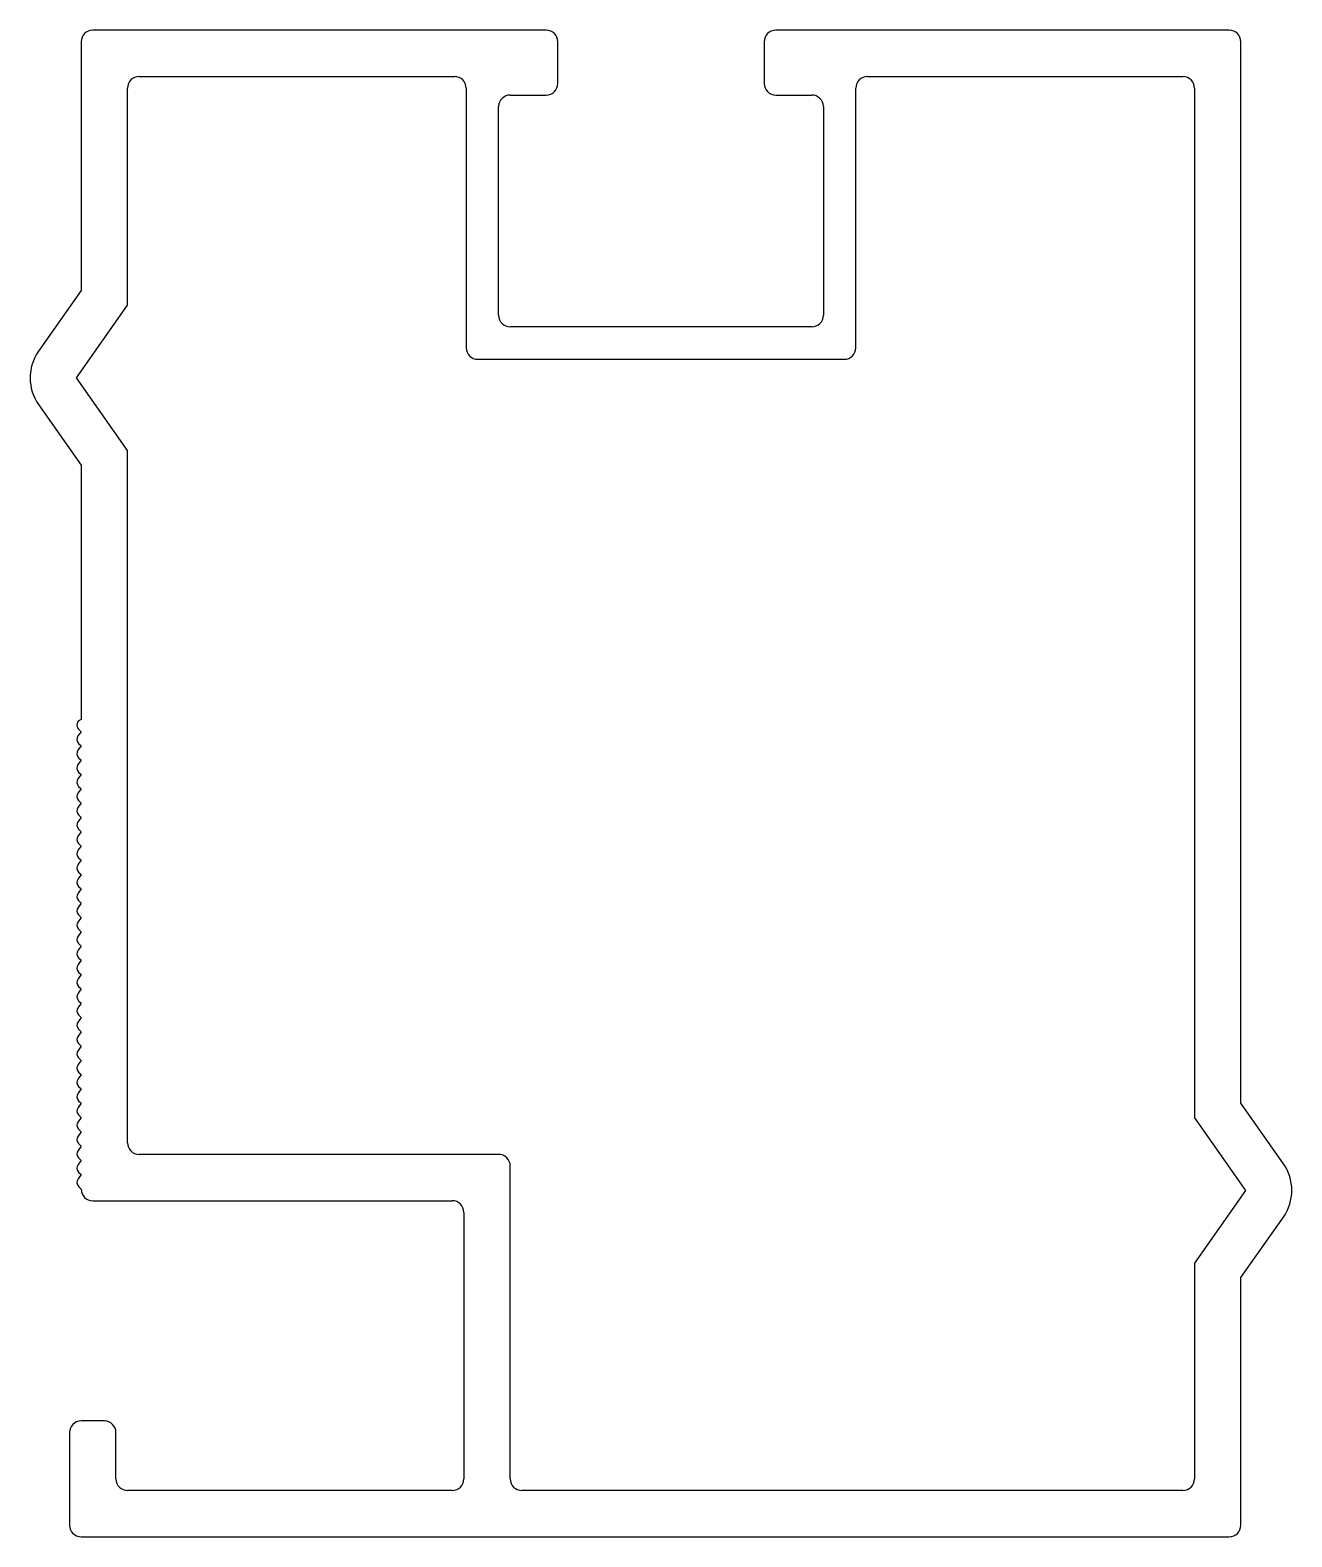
# Model space of a CAD drawing. Extents: x 2656.5 to 2710.9, y 1099.1 to 1164.1.
import ezdxf

# ---------------------------------------------------------------- set-up
doc = ezdxf.new("R2010")
doc.units = 0
doc.layers.get('0').update_dxf_attribs({"linetype": 'CONTINUOUS'})

msp = doc.modelspace()

# ---------------------------------------------------------------- linework, layer by layer
for p, q in [((2658.733, 1163.631), (2658.733, 1152.895)), ((2678.783, 1164.131), (2659.233, 1164.131)), ((2679.283, 1161.831), (2679.283, 1163.631)), ((2688.183, 1163.631), (2688.183, 1161.831)), ((2708.233, 1164.131), (2688.683, 1164.131)), ((2708.733, 1117.842), (2708.733, 1163.631)), ((2660.733, 1152.263), (2660.733, 1161.631)), ((2661.233, 1162.131), (2674.833, 1162.131)), ((2675.333, 1161.631), (2675.333, 1150.431)), ((2692.133, 1150.431), (2692.133, 1161.631)), ((2692.633, 1162.131), (2706.233, 1162.131)), ((2706.733, 1161.631), (2706.733, 1117.209)), ((2677.233, 1161.331), (2678.783, 1161.331)), ((2688.683, 1161.331), (2690.233, 1161.331)), ((2676.733, 1151.831), (2676.733, 1160.831)), ((2690.733, 1160.831), (2690.733, 1151.831)), ((2658.733, 1152.895), (2656.897, 1150.281)), ((2658.533, 1149.131), (2660.733, 1152.263)), ((2690.233, 1151.331), (2677.233, 1151.331)), ((2675.833, 1149.931), (2691.633, 1149.931)), ((2660.733, 1145.999), (2658.533, 1149.131)), ((2656.897, 1147.982), (2658.733, 1145.367)), ((2660.733, 1116.131), (2660.733, 1145.999)), ((2658.733, 1145.367), (2658.733, 1134.392)), ((2658.729, 1133.866), (2658.595, 1133.681)), ((2658.621, 1133.974), (2658.729, 1133.866)), ((2658.729, 1133.249), (2658.595, 1133.065)), ((2658.621, 1133.358), (2658.729, 1133.249)), ((2658.729, 1132.633), (2658.595, 1132.448)), ((2658.621, 1132.741), (2658.729, 1132.633)), ((2658.729, 1132.016), (2658.596, 1131.832)), ((2658.621, 1132.125), (2658.729, 1132.016)), ((2658.73, 1131.4), (2658.596, 1131.216)), ((2658.621, 1131.508), (2658.73, 1131.4)), ((2658.73, 1130.783), (2658.596, 1130.599)), ((2658.621, 1130.892), (2658.73, 1130.783)), ((2658.73, 1130.167), (2658.596, 1129.983)), ((2658.621, 1130.275), (2658.73, 1130.167)), ((2658.73, 1129.551), (2658.596, 1129.366)), ((2658.621, 1129.659), (2658.73, 1129.551)), ((2658.73, 1128.934), (2658.596, 1128.75)), ((2658.622, 1129.043), (2658.73, 1128.934)), ((2658.622, 1128.426), (2658.73, 1128.318)), ((2658.73, 1128.318), (2658.596, 1128.134)), ((2658.622, 1127.81), (2658.73, 1127.701)), ((2658.73, 1127.701), (2658.597, 1127.517)), ((2658.622, 1127.193), (2658.73, 1127.085)), ((2658.73, 1127.085), (2658.597, 1126.901)), ((2658.731, 1126.469), (2658.597, 1126.284)), ((2658.622, 1126.577), (2658.731, 1126.469)), ((2658.731, 1125.852), (2658.597, 1125.668)), ((2658.622, 1125.961), (2658.731, 1125.852)), ((2658.731, 1125.236), (2658.597, 1125.052)), ((2658.622, 1125.344), (2658.731, 1125.236)), ((2658.731, 1124.619), (2658.597, 1124.435)), ((2658.623, 1124.728), (2658.731, 1124.619)), ((2658.731, 1124.003), (2658.597, 1123.819)), ((2658.623, 1124.111), (2658.731, 1124.003)), ((2658.731, 1123.387), (2658.597, 1123.202)), ((2658.623, 1123.495), (2658.731, 1123.387)), ((2658.731, 1122.77), (2658.598, 1122.586)), ((2658.623, 1122.879), (2658.731, 1122.77)), ((2658.732, 1122.154), (2658.598, 1121.969)), ((2658.623, 1122.262), (2658.732, 1122.154)), ((2658.732, 1121.537), (2658.598, 1121.353)), ((2658.623, 1121.646), (2658.732, 1121.537)), ((2658.732, 1120.921), (2658.598, 1120.737)), ((2658.623, 1121.029), (2658.732, 1120.921)), ((2658.732, 1120.305), (2658.598, 1120.12)), ((2658.624, 1120.413), (2658.732, 1120.305)), ((2658.732, 1119.688), (2658.598, 1119.504)), ((2658.624, 1119.797), (2658.732, 1119.688)), ((2658.732, 1119.072), (2658.598, 1118.887)), ((2658.624, 1119.18), (2658.732, 1119.072)), ((2658.732, 1118.455), (2658.599, 1118.271)), ((2658.624, 1118.564), (2658.732, 1118.455)), ((2658.733, 1117.839), (2658.599, 1117.655)), ((2658.624, 1117.947), (2658.733, 1117.839)), ((2710.57, 1115.227), (2708.733, 1117.842)), ((2658.733, 1117.222), (2658.599, 1117.038)), ((2658.624, 1117.331), (2658.733, 1117.222)), ((2658.624, 1116.714), (2658.733, 1116.606)), ((2706.733, 1117.209), (2708.933, 1114.077)), ((2658.733, 1116.606), (2658.599, 1116.422)), ((2658.624, 1116.098), (2658.733, 1115.99)), ((2658.733, 1115.99), (2658.599, 1115.805)), ((2658.625, 1115.482), (2658.733, 1115.373)), ((2676.733, 1115.631), (2661.233, 1115.631)), ((2658.733, 1115.373), (2658.599, 1115.189)), ((2658.733, 1114.757), (2658.599, 1114.573)), ((2658.625, 1114.865), (2658.733, 1114.757)), ((2677.233, 1101.631), (2677.233, 1115.131)), ((2658.625, 1114.249), (2658.733, 1114.131)), ((2659.233, 1113.631), (2674.733, 1113.631)), ((2708.933, 1114.077), (2706.733, 1110.945)), ((2675.233, 1113.131), (2675.233, 1101.631)), ((2708.733, 1110.313), (2710.57, 1112.928)), ((2706.733, 1110.945), (2706.733, 1101.631)), ((2708.733, 1099.631), (2708.733, 1110.313)), ((2659.733, 1104.131), (2658.733, 1104.131)), ((2658.233, 1103.631), (2658.233, 1099.631)), ((2660.233, 1101.631), (2660.233, 1103.631)), ((2674.733, 1101.131), (2660.733, 1101.131)), ((2706.233, 1101.131), (2677.733, 1101.131)), ((2658.733, 1099.131), (2708.233, 1099.131))]:
    msp.add_line(p, q)
for centre, radius, start, end in [((2659.233, 1163.631), 0.5, 90, 180), ((2678.783, 1163.631), 0.5, 0, 90), ((2688.683, 1163.631), 0.5, 90, 180), ((2708.233, 1163.631), 0.5, 0, 90), ((2661.233, 1161.631), 0.5, 90, 180), ((2674.833, 1161.631), 0.5, 0, 90), ((2678.783, 1161.831), 0.5, 270, 0), ((2688.683, 1161.831), 0.5, 180, 270), ((2692.633, 1161.631), 0.5, 90, 180), ((2706.233, 1161.631), 0.5, 0, 90), ((2677.233, 1160.831), 0.5, 90, 180), ((2690.233, 1160.831), 0.5, 0, 90), ((2677.233, 1151.831), 0.5, 180, 270), ((2690.233, 1151.831), 0.5, 270, 0), ((2658.533, 1149.131), 2, 144.9153, 215.0847), ((2675.833, 1150.431), 0.5, 180, 270), ((2691.633, 1150.431), 0.5, 270, 0), ((2658.797, 1134.151), 0.25, 104.81772, 225.01261), ((2658.797, 1133.534), 0.25, 144.00349, 225.01261), ((2658.798, 1132.918), 0.25, 144.00349, 225.01261), ((2658.798, 1132.302), 0.25, 144.00349, 225.01261), ((2658.798, 1131.685), 0.25, 144.00349, 225.01261), ((2658.798, 1131.069), 0.25, 144.00349, 225.01261), ((2658.798, 1130.452), 0.25, 144.00349, 225.01261), ((2658.798, 1129.836), 0.25, 144.00349, 225.01261), ((2658.798, 1129.219), 0.25, 144.00349, 225.01261), ((2658.799, 1128.603), 0.25, 144.00349, 225.01261), ((2658.799, 1127.987), 0.25, 144.00349, 225.01261), ((2658.799, 1127.37), 0.25, 144.00349, 225.01261), ((2658.799, 1126.754), 0.25, 144.00349, 225.01261), ((2658.799, 1126.137), 0.25, 144.00349, 225.01261), ((2658.799, 1125.521), 0.25, 144.00349, 225.01261), ((2658.799, 1124.905), 0.25, 144.00349, 225.01261), ((2658.799, 1124.288), 0.25, 144.00349, 225.01261), ((2658.8, 1123.672), 0.25, 144.00349, 225.01261), ((2658.8, 1123.055), 0.25, 144.00349, 225.01261), ((2658.8, 1122.439), 0.25, 144.00349, 225.01261), ((2658.8, 1121.823), 0.25, 144.00349, 225.01261), ((2658.8, 1121.206), 0.25, 144.00349, 225.01261), ((2658.8, 1120.59), 0.25, 144.00349, 225.01261), ((2658.8, 1119.973), 0.25, 144.00349, 225.01261), ((2658.801, 1119.357), 0.25, 144.00349, 225.01261), ((2658.801, 1118.741), 0.25, 144.00349, 225.01261), ((2658.801, 1118.124), 0.25, 144.00349, 225.01261), ((2658.801, 1117.508), 0.25, 144.00349, 225.01261), ((2658.801, 1116.891), 0.25, 144.00349, 225.01261), ((2658.801, 1116.275), 0.25, 144.00349, 225.01261), ((2661.233, 1116.131), 0.5, 180, 270), ((2658.801, 1115.658), 0.25, 144.00349, 225.01261), ((2676.733, 1115.131), 0.5, 0, 90), ((2658.801, 1115.042), 0.25, 144.00349, 225.01261), ((2708.933, 1114.077), 2, 324.9153, 35.0847), ((2658.802, 1114.426), 0.25, 144.00349, 225.01261), ((2659.233, 1114.131), 0.5, 180, 270), ((2674.733, 1113.131), 0.5, 0, 90), ((2658.733, 1103.631), 0.5, 90, 180), ((2659.733, 1103.631), 0.5, 0, 90), ((2660.733, 1101.631), 0.5, 180, 270), ((2674.733, 1101.631), 0.5, 270, 0), ((2677.733, 1101.631), 0.5, 180, 270), ((2706.233, 1101.631), 0.5, 270, 360), ((2658.733, 1099.631), 0.5, 180, 270), ((2708.233, 1099.631), 0.5, 270, 360)]:
    msp.add_arc(centre, radius, start, end)

doc.saveas('drawing.dxf')
